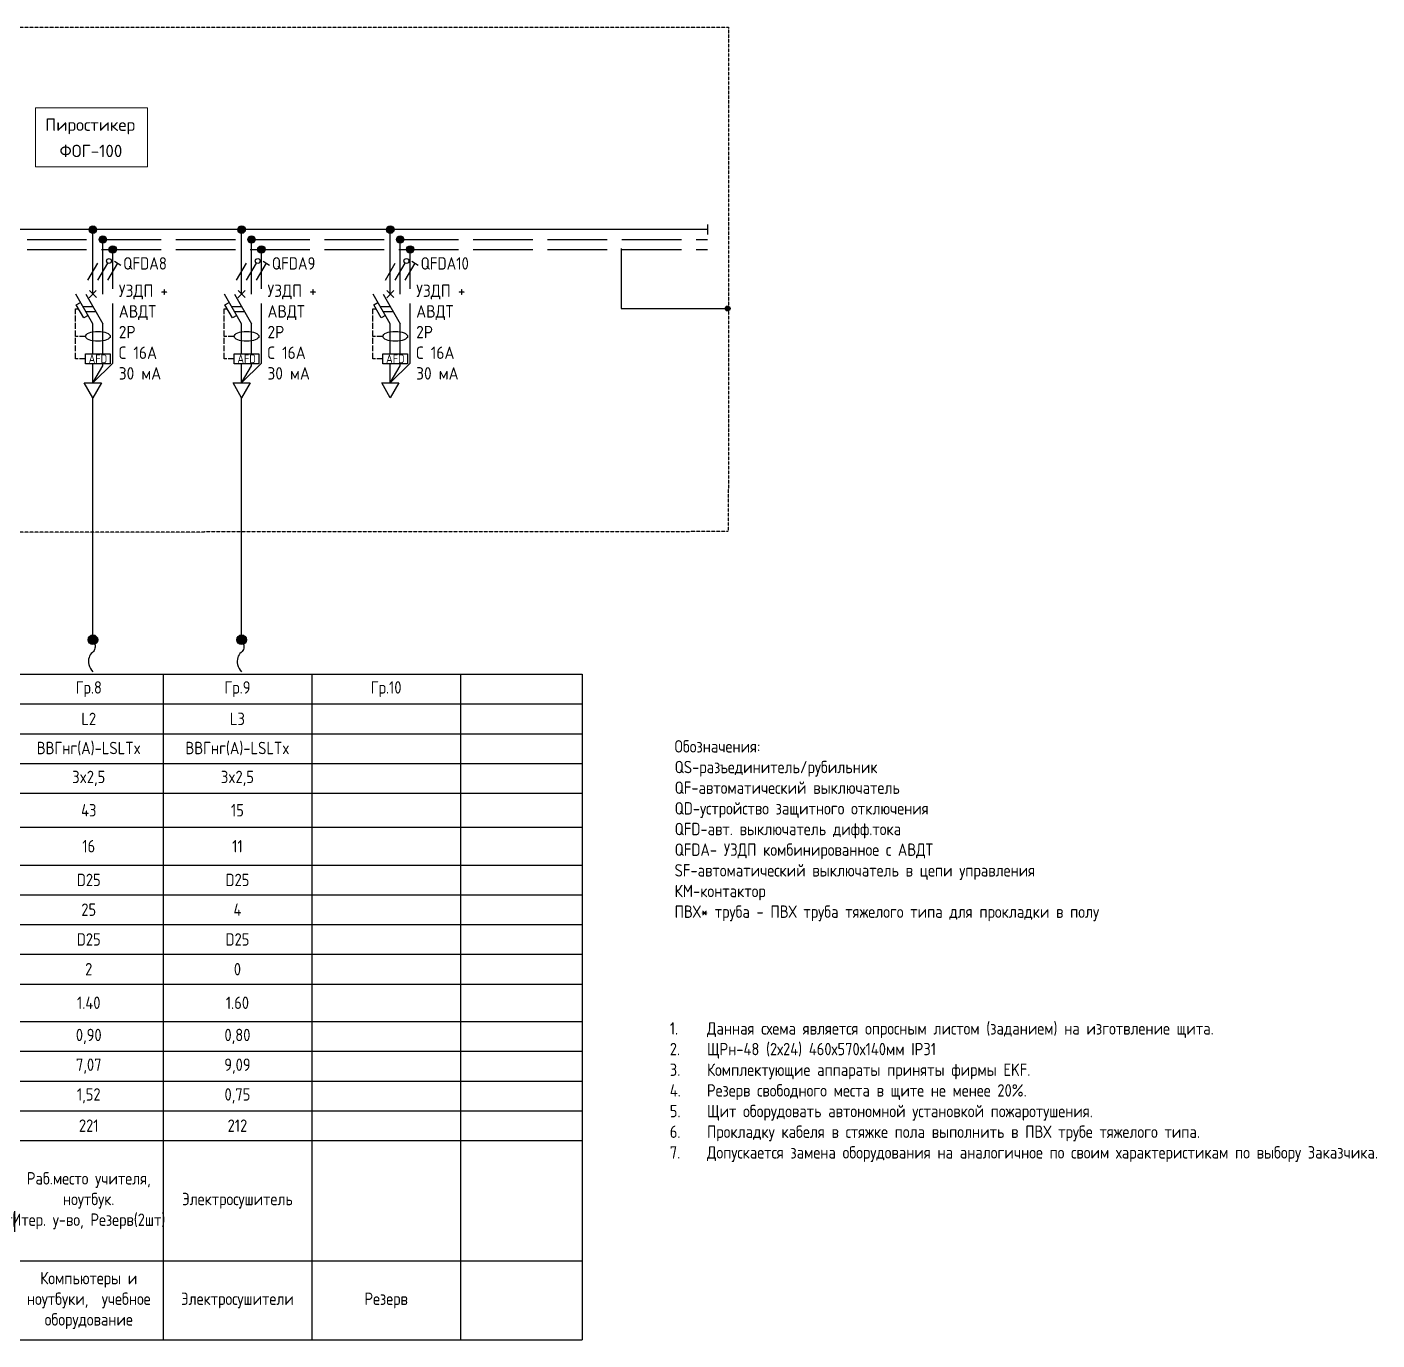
# Model space of a CAD drawing. Header units: millimetres. Extents: x -32 to 417638015, y -35 to 175284279.
# Drawn here: x 984310 to 1011548, y 30872 to 57354 of the extents above; entities that cross this region are included whole.
import ezdxf
from ezdxf.enums import TextEntityAlignment as Align

# ---------------------------------------------------------------- set-up
doc = ezdxf.new("R2010")
doc.units = ezdxf.units.MM
doc.linetypes.add('ACAD_ISO02W100', pattern=[15, 12, -3])
doc.linetypes.add('DASHED2', pattern=[0.375, 0.25, -0.125])
doc.layers.add('4_Однолинейная схема', color=7, linetype='Continuous')
doc.layers.add('A-HATCH-WALL', color=7, linetype='Continuous')
doc.layers.add('A-ANNO-NOTE', color=7, linetype='Continuous', lineweight=5)
doc.layers.add('ЭОМ_Кабельный вывод', color=1, linetype='Continuous', lineweight=35)
doc.styles.add('DS23_Isopeur', font='isocpeur.ttf')
doc.styles.add('GOST Common', font='GOST_Common.ttf', dxfattribs={"width": 0.9, "height": 350})
doc.styles.add('GOST Common ISO', font='GOST_Common.ttf', dxfattribs={"width": 0.9, "height": 2.5})
doc.styles.add('ISOCPEUR', font='isocpeur.ttf', dxfattribs={"width": 0.85, "height": 275})
doc.styles.add('ISOCPEUR_1', font='isocpeur.ttf', dxfattribs={"height": 2.5})

# ---------------------------------------------------------------- blocks, each defined once
blk = doc.blocks.new('IRGA_ФОГ - ФОГ-30-6069955-ЩТ-1_1 _Р_ _')
at = {"layer": 'A-ANNO-NOTE'}
for p, q in [((22.6, 11.87), (0, 11.87)), ((0, 11.87), (0, 0)), ((22.6, 0), (22.6, 11.87)), ((0, 0), (22.6, 0))]:
    blk.add_line(p, q, dxfattribs=at)
at = {"layer": 'A-ANNO-NOTE', "insert": (1.98, 9.74), "char_height": 2.5, "width": 18.34, "attachment_point": 1, "style": 'ISOCPEUR_1', "bg_fill": 3, "box_fill_scale": 1.25, "bg_fill_color": 256, "bg_fill_true_color": 13158600, "bg_fill_transparency": 0}
blk.add_mtext('Пиростикер', dxfattribs=at)
blk = doc.blocks.new('*U892')
at = {"layer": '4_Однолинейная схема'}
for p, q in [((0, 1), (0, -1)), ((347.29, 0), (0, 0)), ((347.29, 1), (347.29, -1))]:
    blk.add_line(p, q, dxfattribs=at)
at = {"layer": '4_Однолинейная схема', "color": 1}
for p, q in [((1.51, -1.41), (4.34, 1.41)), ((2.51, -1.41), (5.34, 1.41)), ((3.51, -1.41), (6.34, 1.41)), ((4.84, -3.41), (7.38, -0.87)), ((6.23, -5.41), (9.06, -2.59))]:
    blk.add_line(p, q, dxfattribs=at)
at = {"layer": '4_Однолинейная схема', "linetype": 'ACAD_ISO02W100'}
for p, q in [((0, -2), (347.29, -2)), ((0, -4), (347.29, -4))]:
    blk.add_line(p, q, dxfattribs=at)
at = {"layer": '4_Однолинейная схема', "color": 1}
blk.add_lwpolyline([(9.34, -2.86), (8.78, -2.31)], dxfattribs=at)
blk.add_circle((7.67, -0.59), 0.404, dxfattribs=at)
at = {"layer": '4_Однолинейная схема', "style": 'GOST Common ISO', "width": 0.9}
for s, p in [('L1,2,3', (-7.33, 1.25)), ('N', (-2.64, -2.41)), ('PE', (-4.09, -6.11))]:
    blk.add_text(s, height=2.5, dxfattribs=at).set_placement(p)
blk = doc.blocks.new('TSL_SHM_УГО_Точка - TSL_SHM_УГО_Точка-779818-ЩТ-1_1 _Р_ _')
at = {"layer": 'A-ANNO-NOTE', "lineweight": 30}
h = blk.add_hatch(color=256, dxfattribs=at)
edge = h.paths.add_edge_path()
edge.add_arc((0, 0), 0.5, 0, 360)
blk.add_circle((0, 0), 0.5, dxfattribs=at)
blk = doc.blocks.new('*T1225')
at = {"color": 0, "linetype": 'ByBlock', "lineweight": -2, "transparency": 16777216}
for p, q in [((0, 0), (38552, 0)), ((0, 0), (0, -13428)), ((6097, 0), (6097, -13428)), ((9097, 0), (9097, -13428)), ((12097, 0), (12097, -13428)), ((15097, 0), (15097, -13428)), ((18097, 0), (18097, -13428)), ((21097, 0), (21097, -13428)), ((24097, 0), (24097, -13428)), ((27097, 0), (27097, -13428)), ((30097, 0), (30097, -13428)), ((33097, 0), (33097, -13428)), ((36097, 0), (36097, -13428)), ((38552, 0), (38552, -13428)), ((0, -600), (38552, -600)), ((0, -1200), (38552, -1200)), ((0, -1800), (38552, -1800)), ((0, -2400), (38552, -2400)), ((0, -3087), (38552, -3087)), ((1822, -3087), (1822, -6249)), ((4597, -3087), (4597, -6249)), ((1822, -3849), (38552, -3849)), ((4597, -4449), (38552, -4449)), ((1822, -5049), (38552, -5049)), ((4597, -5649), (38552, -5649)), ((0, -6249), (38552, -6249)), ((0, -7005), (38552, -7005)), ((0, -7605), (38552, -7605)), ((0, -8205), (38552, -8205)), ((0, -8805), (38552, -8805)), ((0, -9405), (38552, -9405)), ((0, -11833), (38552, -11833)), ((0, -13428), (38552, -13428))]:
    blk.add_line(p, q, dxfattribs=at)
at = {"color": 0, "transparency": 16777216, "char_height": 250, "attachment_point": 5, "style": 'ISOCPEUR'}
for s, insert, width in [('{\\fISOCPEUR|b0|i0|c0;Номер группы', (3048, -300), 6076.6), ('Гр.1', (7597, -300), 2980), ('Гр.2', (10597, -300), 2980), ('Гр.3', (13597, -300), 2980), ('Гр.4', (16597, -300), 2980), ('Гр.5', (19597, -300), 2980), ('Гр.6', (22597, -300), 2980), ('Гр.7', (25597, -300), 2980), ('Гр.8', (28597, -300), 2980), ('Гр.9', (31597, -300), 2980), ('Гр.10', (34597, -300), 2980), ('{\\fISOCPEUR|b0|i0|c0;Фазность', (3048, -900), 6076.6), ('L1', (7597, -900), 2980), ('L2', (10597, -900), 2980), ('L3', (13597, -900), 2980), ('L1', (16597, -900), 2980), ('L2', (19597, -900), 2980), ('L3', (22597, -900), 2980), ('L1', (25597, -900), 2980), ('L2', (28597, -900), 2980), ('L3', (31597, -900), 2980), ('{\\fISOCPEUR|b0|i0|c0;Марка кабеля', (3048, -1500), 6076.6), ('ВВГнг(A)-LSLTx', (7597, -1500), 2980), ('ВВГнг(A)-LSLTx', (10597, -1500), 2980), ('ВВГнг(A)-LSLTx', (13597, -1500), 2980), ('{\\fISOCPEUR|b0|i0|c0;ВВГнг(A)-LSLTx', (16597, -1500), 2980), ('{\\fISOCPEUR|b0|i0|c0;ВВГнг(A)-LSLTx', (19597, -1500), 2980), ('{\\fISOCPEUR|b0|i0|c0;ВВГнг(A)-LSLTx', (22597, -1500), 2980), ('{\\fISOCPEUR|b0|i0|c0;ВВГнг(A)-LSLTx', (25597, -1500), 2980), ('{\\fISOCPEUR|b0|i0|c0;ВВГнг(A)-LSLTx', (28597, -1500), 2980), ('{\\fISOCPEUR|b0|i0|c0;ВВГнг(A)-LSLTx', (31597, -1500), 2980), ('{\\fISOCPEUR|b0|i0|c0;Сечение кабеля', (3048, -2100), 6076.6), ('3x2,5', (7597, -2100), 2980), ('3x2,5', (10597, -2100), 2980), ('3x2,5', (13597, -2100), 2980), ('3x2,5', (16597, -2100), 2980), ('3x2,5', (19597, -2100), 2980), ('3x2,5', (22597, -2100), 2980), ('3x2,5', (25597, -2100), 2980), ('3x2,5', (28597, -2100), 2980), ('3x2,5', (31597, -2100), 2980), ('{\\fISOCPEUR|b0|i0|c0;Суммарная длина линии, м', (3048, -2743), 6076.6), ('57', (7597, -2743), 2980), ('37', (10597, -2743), 2980), ('37', (13597, -2743), 2980), ('30', (16597, -2743), 2980), ('22', (19597, -2743), 2980), ('10', (22597, -2743), 2980), ('34', (25597, -2743), 2980), ('43', (28597, -2743), 2980), ('15', (31597, -2743), 2980), ('в лотке, \\Pдлина участка', (3209, -3468), 2755.56), ('L каб., м', (5347, -3468), 1479.52), ('34', (7597, -3468), 2980), ('22', (10597, -3468), 2980), ('9', (13597, -3468), 2980), ('9', (16597, -3468), 2980), ('9', (19597, -3468), 2980), ('5', (22597, -3468), 2980), ('7', (25597, -3468), 2980), ('16', (28597, -3468), 2980), ('11', (31597, -3468), 2980), ('в ПВХ трубе \\P  ', (3209, -4449), 2755.56), ('D трубы', (5347, -4149), 1479.52), ('D25 ', (7597, -4149), 2980), ('D25 ', (10597, -4149), 2980), ('D25 ', (13597, -4149), 2980), ('D25 ', (16597, -4149), 2980), ('D25 ', (19597, -4149), 2980), ('D25 ', (22597, -4149), 2980), ('D25 ', (25597, -4149), 2980), ('D25 ', (28597, -4149), 2980), ('D25 ', (31597, -4149), 2980), ('Способ прокладки', (911, -4668), 1801.52), ('L каб., м', (5347, -4749), 1479.52), ('21', (7597, -4749), 2980), ('15', (10597, -4749), 2980), ('26', (13597, -4749), 2980), ('19', (16597, -4749), 2980), ('11', (19597, -4749), 2980), ('5', (22597, -4749), 2980), ('25', (25597, -4749), 2980), ('25', (28597, -4749), 2980), ('4', (31597, -4749), 2980), ('в ПВХ* трубе в полу \\P  ', (3209, -5649), 2755.56), ('D трубы', (5347, -5349), 1479.52), ('D25 ', (7597, -5349), 2980), ('D25 ', (10597, -5349), 2980), ('D25 ', (13597, -5349), 2980), ('D25 ', (16597, -5349), 2980), ('D25 ', (19597, -5349), 2980), ('D25 ', (22597, -5349), 2980), ('D25 ', (25597, -5349), 2980), ('D25 ', (28597, -5349), 2980), ('D25 ', (31597, -5349), 2980), ('L каб., м', (5347, -5949), 1479.52), ('2', (7597, -5949), 2980), ('0', (10597, -5949), 2980), ('2', (13597, -5949), 2980), ('2', (16597, -5949), 2980), ('2', (19597, -5949), 2980), ('0', (22597, -5949), 2980), ('2', (25597, -5949), 2980), ('2', (28597, -5949), 2980), ('0', (31597, -5949), 2980), ('Установленная мощность, кВт', (3048, -6627), 6076.6), ('1.40', (7597, -6627), 2980), ('0.70', (10597, -6627), 2980), ('1.40', (13597, -6627), 2980), ('1.40', (16597, -6627), 2980), ('1.85', (19597, -6627), 2980), ('0.50', (22597, -6627), 2980), ('1.40', (25597, -6627), 2980), ('1.40', (28597, -6627), 2980), ('1.60', (31597, -6627), 2980), ('Коэффициент мощности', (3048, -7305), 6076.6), ('0,90', (7597, -7305), 2980), ('0,90', (10597, -7305), 2980), ('0,90', (13597, -7305), 2980), ('0,90', (16597, -7305), 2980), ('0,90', (19597, -7305), 2980), ('0,90', (22597, -7305), 2980), ('0,90', (25597, -7305), 2980), ('0,90', (28597, -7305), 2980), ('0,80', (31597, -7305), 2980), ('Ток, А', (3048, -7905), 6076.6), ('7,07', (7597, -7905), 2980), ('3,54', (10597, -7905), 2980), ('7,07', (13597, -7905), 2980), ('7,07', (16597, -7905), 2980), ('9,34', (19597, -7905), 2980), ('2,53', (22597, -7905), 2980), ('7,07', (25597, -7905), 2980), ('7,07', (28597, -7905), 2980), ('9,09', (31597, -7905), 2980), ('{\\fISOCPEUR|b0|i0|c0;Потеря напряжения, %', (3048, -8505), 6076.6), ('1,26', (7597, -8505), 2980), ('0,41', (10597, -8505), 2980), ('1,64', (13597, -8505), 2980), ('1,06', (16597, -8505), 2980), ('1,03', (19597, -8505), 2980), ('0,13', (22597, -8505), 2980), ('1,20', (25597, -8505), 2980), ('1,52', (28597, -8505), 2980), ('0,75', (31597, -8505), 2980), ('{\\fISOCPEUR|b0|i0|c0;№ помещения', (3048, -9105), 6076.6), ('227', (7597, -9105), 2980), ('224', (10597, -9105), 2980), ('223', (13597, -9105), 2980), ('214', (16597, -9105), 2980), ('214', (19597, -9105), 2980), ('202', (22597, -9105), 2980), ('222', (25597, -9105), 2980), ('221', (28597, -9105), 2980), ('212', (31597, -9105), 2980), ('Раб.место учителя, ноутбук.\\PИтер. у-во, Резерв(2шт)', (7597, -10619), 2980), ('Раб.место учителя, ноутбук.\\PИтер. у-во, Резерв(2шт)', (13597, -10619), 2980), ('Раб.место учителя, ноутбук.\\PИтер. у-во, Резерв(2шт)', (25597, -10619), 2980), ('Раб.место учителя, ноутбук.\\PИтер. у-во, Резерв(2шт)', (28597, -10619), 2980), (' Ноутбук,  \\PРезерв(2шт)', (16597, -10619), 2980), ('Наименование электроприемника', (3048, -10619), 6076.6), ('Резерв(4шт),Весы', (10597, -10619), 2980), ('МФУ', (19597, -10619), 2980), ('{\\W0.85;\\C256;Школьный информатор}', (22597, -10619), 2980), ('Электросушитель', (31597, -10619), 2980), ('Компьютеры и ноутбуки,  учебное оборудование', (7597, -12631), 2980), ('Компьютеры и ноутбуки,  учебное оборудование', (13597, -12631), 2980), ('Компьютеры и ноутбуки,  учебное оборудование', (16597, -12631), 2980), ('Компьютеры и ноутбуки,  учебное оборудование', (25597, -12631), 2980), ('Компьютеры и ноутбуки,  учебное оборудование', (28597, -12631), 2980), ('Тип оборудования', (3048, -12631), 6076.6), ('учебное оборудование', (10597, -12631), 2980), ('Принтеры', (19597, -12631), 2980), ('  учебное оборудование', (22597, -12631), 2980), ('Электросушители', (31597, -12631), 2980), ('Резерв', (34597, -12631), 2980)]:
    blk.add_mtext(s, dxfattribs=dict(at, insert=insert, width=width))
blk = doc.blocks.new('*U75')
at = {"lineweight": -2}
h = blk.add_hatch(color=0, dxfattribs=at)
h.dxf.hatch_style = 1
edge = h.paths.add_edge_path()
edge.add_arc((0, 0), 65, 0, 360)
at = {"color": 0, "lineweight": -2}
blk.add_lwpolyline([(0, 0, -0.089362), (26, -58, -0.105459), (28, -113, -0.18734), (-7, -172, 0.159257), (-52, -238, 0.13816), (-53, -334, 0.121425), (0, -430)], format="xyb", dxfattribs=at)
blk.add_circle((0, 0), 65, dxfattribs=at)
at = {"color": 7, "style": 'GOST Common', "width": 0.9}
blk.add_attdef('ОБОРУДОВАНИЕ', (-96, -331), '', height=250, dxfattribs=at)
blk = doc.blocks.new('*U901')
at = {"linetype": 'ByBlock', "lineweight": -2}
blk.add_lwpolyline([(0, -1.02), (0, 47.88)], dxfattribs=at)
at = {"layer": 'ЭОМ_Кабельный вывод', "lineweight": 30, "xscale": 0.015, "yscale": 0.015, "zscale": 0.015}
blk.add_blockref('*U75', (0, -1.02), dxfattribs=at)
at = {"style": 'GOST Common ISO'}
for tag, p in [('1_СТРОКА', (4.43, -0.04)), ('2_СТРОКА', (9.18, -0.04)), ('3_СТРОКА', (13.93, -0.04)), ('4_СТРОКА', (18.38, -0.25)), ('ТРАССА', (-0.32, -0.04))]:
    blk.add_attdef(tag, p, '', height=2.5, rotation=90, dxfattribs=at)
blk = doc.blocks.new('*U902')
at = {"lineweight": -2}
h = blk.add_hatch(color=256, dxfattribs=at)
h.dxf.hatch_style = 1
edge = h.paths.add_edge_path()
edge.add_arc((0, 0), 0.75, 0, 360)
at = {"layer": 'A-HATCH-WALL', "lineweight": -2}
h = blk.add_hatch(color=256, dxfattribs=at)
h.dxf.hatch_style = 1
edge = h.paths.add_edge_path()
edge.add_arc((2, -2), 0.75, 0, 360)
h = blk.add_hatch(color=256, dxfattribs=at)
h.dxf.hatch_style = 1
edge = h.paths.add_edge_path()
edge.add_arc((4, -4), 0.75, 0, 360)
at = {"lineweight": -2}
for points in [[(0, -13), (0, 0)], [(0, -25.05), (0, -19), (-3.46, -13)], [(-1.46, -13), (2, -19)], [(-0.73, -13.73), (0.69, -12.31)], [(0.71, -13.71), (-0.71, -12.29)], [(-0.98, -17.3), (-1.85, -17.8), (-3.35, -15.2), (-2.48, -14.7)], [(-2.02, -15.5), (-0.02, -15.5)], [(-1.44, -16.5), (0.56, -16.5)], [(0, -30.92), (0, -27.05)]]:
    blk.add_lwpolyline(points, dxfattribs=at)
at = {"linetype": 'ACAD_ISO02W100', "lineweight": -2}
for points in [[(2, -13), (2, -2)], [(4, -26.92), (4, -4)], [(2, -25.05), (2, -19)], [(0, -30.92), (4, -26.92)], [(0, -30.92), (2, -27.46), (2, -26.97)]]:
    blk.add_lwpolyline(points, dxfattribs=at)
at = {"color": 1, "lineweight": -2}
for points in [[(-1, -10.23), (1, -6.77)], [(1, -10.23), (3, -6.77)], [(3, -10.23), (5, -6.77)], [(4.35, -6.39), (5.65, -7.14)]]:
    blk.add_lwpolyline(points, dxfattribs=at)
at = {"color": 1, "linetype": 'ACAD_ISO02W100', "lineweight": -2, "ltscale": 0.1}
for points in [[(-3.5, -21.53), (-3.5, -21.53), (-3.5, -16), (-2.89, -16)], [(-1.5, -21.53), (-3.5, -21.53)], [(-1.5, -26.05), (-3.5, -26.05), (-3.5, -21.53)]]:
    blk.add_lwpolyline(points, dxfattribs=at)
at = {"lineweight": -2}
blk.add_lwpolyline([(0, -33.92), (-1.73, -30.92), (1.73, -30.92)], close=True, dxfattribs=at)
for centre in [(0, 0), (2, -2), (4, -4)]:
    blk.add_circle(centre, 0.75, dxfattribs=at)
at = {"color": 1, "lineweight": -2}
blk.add_circle((3.25, -6.33), 0.5, dxfattribs=at)
at = {"lineweight": -2}
blk.add_ellipse((1, -21.53), major_axis=(2.5, 0), ratio=0.4, dxfattribs=at)
at = {"style": 'GOST Common ISO', "width": 0.9}
blk.add_attdef('ФАЗА', text='', height=2.5, dxfattribs=at).set_placement((0, 2), align=Align.CENTER)
at = {"lineweight": -2}
blk.add_wipeout([(-1.49, -25.05), (3.5, -25.05), (3.5, -27.05), (-1.49, -27.05)], dxfattribs=at)
blk.add_lwpolyline([(3.5, -27.05), (-1.49, -27.05), (-1.49, -25.05), (3.5, -25.05)], close=True, dxfattribs=at)
at = {"lineweight": -2, "insert": (1, -26.05), "char_height": 1.75, "attachment_point": 5, "style": 'GOST Common ISO'}
blk.add_mtext_dynamic_manual_height_columns('AFD', width=4.9912, gutter_width=12.5, heights=[0], dxfattribs=at)
blk = doc.blocks.new('*U903')
at = {"linetype": 'ByBlock', "lineweight": -2}
blk.add_lwpolyline([(0, -1.02), (0, 47.88)], dxfattribs=at)
at = {"layer": 'ЭОМ_Кабельный вывод', "lineweight": 30, "xscale": 0.015, "yscale": 0.015, "zscale": 0.015}
blk.add_blockref('*U75', (0, -1.02), dxfattribs=at)
at = {"style": 'GOST Common ISO'}
for tag, p in [('1_СТРОКА', (4.43, -0.04)), ('2_СТРОКА', (9.18, -0.04)), ('3_СТРОКА', (13.93, -0.04)), ('4_СТРОКА', (18.38, -0.25)), ('ТРАССА', (-0.32, -0.04))]:
    blk.add_attdef(tag, p, '', height=2.5, rotation=90, dxfattribs=at)
blk = doc.blocks.new('*U904')
at = {"lineweight": -2}
h = blk.add_hatch(color=256, dxfattribs=at)
h.dxf.hatch_style = 1
edge = h.paths.add_edge_path()
edge.add_arc((0, 0), 0.75, 0, 360)
at = {"layer": 'A-HATCH-WALL', "lineweight": -2}
h = blk.add_hatch(color=256, dxfattribs=at)
h.dxf.hatch_style = 1
edge = h.paths.add_edge_path()
edge.add_arc((2, -2), 0.75, 0, 360)
h = blk.add_hatch(color=256, dxfattribs=at)
h.dxf.hatch_style = 1
edge = h.paths.add_edge_path()
edge.add_arc((4, -4), 0.75, 0, 360)
at = {"lineweight": -2}
for points in [[(0, -13), (0, 0)], [(0, -25.05), (0, -19), (-3.46, -13)], [(-1.46, -13), (2, -19)], [(-0.73, -13.73), (0.69, -12.31)], [(0.71, -13.71), (-0.71, -12.29)], [(-0.98, -17.3), (-1.85, -17.8), (-3.35, -15.2), (-2.48, -14.7)], [(-2.02, -15.5), (-0.02, -15.5)], [(-1.44, -16.5), (0.56, -16.5)], [(0, -30.92), (0, -27.05)]]:
    blk.add_lwpolyline(points, dxfattribs=at)
at = {"linetype": 'ACAD_ISO02W100', "lineweight": -2}
for points in [[(2, -13), (2, -2)], [(4, -26.92), (4, -4)], [(2, -25.05), (2, -19)], [(0, -30.92), (4, -26.92)], [(0, -30.92), (2, -27.46), (2, -26.97)]]:
    blk.add_lwpolyline(points, dxfattribs=at)
at = {"color": 1, "lineweight": -2}
for points in [[(-1, -10.23), (1, -6.77)], [(1, -10.23), (3, -6.77)], [(3, -10.23), (5, -6.77)], [(4.35, -6.39), (5.65, -7.14)]]:
    blk.add_lwpolyline(points, dxfattribs=at)
at = {"color": 1, "linetype": 'ACAD_ISO02W100', "lineweight": -2, "ltscale": 0.1}
for points in [[(-3.5, -21.53), (-3.5, -21.53), (-3.5, -16), (-2.89, -16)], [(-1.5, -21.53), (-3.5, -21.53)], [(-1.5, -26.05), (-3.5, -26.05), (-3.5, -21.53)]]:
    blk.add_lwpolyline(points, dxfattribs=at)
at = {"lineweight": -2}
blk.add_lwpolyline([(0, -33.92), (-1.73, -30.92), (1.73, -30.92)], close=True, dxfattribs=at)
for centre in [(0, 0), (2, -2), (4, -4)]:
    blk.add_circle(centre, 0.75, dxfattribs=at)
at = {"color": 1, "lineweight": -2}
blk.add_circle((3.25, -6.33), 0.5, dxfattribs=at)
at = {"lineweight": -2}
blk.add_ellipse((1, -21.53), major_axis=(2.5, 0), ratio=0.4, dxfattribs=at)
at = {"style": 'GOST Common ISO', "width": 0.9}
blk.add_attdef('ФАЗА', text='', height=2.5, dxfattribs=at).set_placement((0, 2), align=Align.CENTER)
at = {"lineweight": -2}
blk.add_wipeout([(-1.49, -25.05), (3.5, -25.05), (3.5, -27.05), (-1.49, -27.05)], dxfattribs=at)
blk.add_lwpolyline([(3.5, -27.05), (-1.49, -27.05), (-1.49, -25.05), (3.5, -25.05)], close=True, dxfattribs=at)
at = {"lineweight": -2, "insert": (1, -26.05), "char_height": 1.75, "attachment_point": 5, "style": 'GOST Common ISO'}
blk.add_mtext_dynamic_manual_height_columns('AFD', width=4.9912, gutter_width=12.5, heights=[0], dxfattribs=at)
blk = doc.blocks.new('*U894')
at = {"lineweight": -2}
h = blk.add_hatch(color=256, dxfattribs=at)
h.dxf.hatch_style = 1
edge = h.paths.add_edge_path()
edge.add_arc((0, 0), 0.75, 0, 360)
at = {"layer": 'A-HATCH-WALL', "lineweight": -2}
h = blk.add_hatch(color=256, dxfattribs=at)
h.dxf.hatch_style = 1
edge = h.paths.add_edge_path()
edge.add_arc((2, -2), 0.75, 0, 360)
h = blk.add_hatch(color=256, dxfattribs=at)
h.dxf.hatch_style = 1
edge = h.paths.add_edge_path()
edge.add_arc((4, -4), 0.75, 0, 360)
at = {"lineweight": -2}
for points in [[(0, -13), (0, 0)], [(0, -25.05), (0, -19), (-3.46, -13)], [(-1.46, -13), (2, -19)], [(-0.73, -13.73), (0.69, -12.31)], [(0.71, -13.71), (-0.71, -12.29)], [(-0.98, -17.3), (-1.85, -17.8), (-3.35, -15.2), (-2.48, -14.7)], [(-2.02, -15.5), (-0.02, -15.5)], [(-1.44, -16.5), (0.56, -16.5)], [(0, -30.92), (0, -27.05)]]:
    blk.add_lwpolyline(points, dxfattribs=at)
at = {"linetype": 'ACAD_ISO02W100', "lineweight": -2}
for points in [[(2, -13), (2, -2)], [(4, -26.92), (4, -4)], [(2, -25.05), (2, -19)], [(0, -30.92), (4, -26.92)], [(0, -30.92), (2, -27.46), (2, -26.97)]]:
    blk.add_lwpolyline(points, dxfattribs=at)
at = {"color": 1, "lineweight": -2}
for points in [[(-1, -10.23), (1, -6.77)], [(1, -10.23), (3, -6.77)], [(3, -10.23), (5, -6.77)], [(4.35, -6.39), (5.65, -7.14)]]:
    blk.add_lwpolyline(points, dxfattribs=at)
at = {"color": 1, "linetype": 'ACAD_ISO02W100', "lineweight": -2, "ltscale": 0.1}
for points in [[(-3.5, -21.53), (-3.5, -21.53), (-3.5, -16), (-2.89, -16)], [(-1.5, -21.53), (-3.5, -21.53)], [(-1.5, -26.05), (-3.5, -26.05), (-3.5, -21.53)]]:
    blk.add_lwpolyline(points, dxfattribs=at)
at = {"lineweight": -2}
blk.add_lwpolyline([(0, -33.92), (-1.73, -30.92), (1.73, -30.92)], close=True, dxfattribs=at)
for centre in [(0, 0), (2, -2), (4, -4)]:
    blk.add_circle(centre, 0.75, dxfattribs=at)
at = {"color": 1, "lineweight": -2}
blk.add_circle((3.25, -6.33), 0.5, dxfattribs=at)
at = {"lineweight": -2}
blk.add_ellipse((1, -21.53), major_axis=(2.5, 0), ratio=0.4, dxfattribs=at)
at = {"style": 'GOST Common ISO', "width": 0.9}
blk.add_attdef('ФАЗА', text='', height=2.5, dxfattribs=at).set_placement((0, 2), align=Align.CENTER)
at = {"lineweight": -2}
blk.add_wipeout([(-1.49, -25.05), (3.5, -25.05), (3.5, -27.05), (-1.49, -27.05)], dxfattribs=at)
blk.add_lwpolyline([(3.5, -27.05), (-1.49, -27.05), (-1.49, -25.05), (3.5, -25.05)], close=True, dxfattribs=at)
at = {"lineweight": -2, "insert": (1, -26.05), "char_height": 1.75, "attachment_point": 5, "style": 'GOST Common ISO'}
blk.add_mtext_dynamic_manual_height_columns('AFD', width=4.9912, gutter_width=12.5, heights=[0], dxfattribs=at)

msp = doc.modelspace()

# ---------------------------------------------------------------- linework, layer by layer
at = {"linetype": 'DASHED2'}
msp.add_lwpolyline([(961937, 47151), (961937, 57354), (998463, 57354), (998460, 47176)], close=True, dxfattribs=at)
msp.add_lwpolyline([(996298, 52889), (996298, 51677), (998446, 51677)])
at = {"color": 7}
msp.add_circle((998446, 51677), 50, dxfattribs=at)

# ---------------------------------------------------------------- block references
at = {"color": 1, "xscale": 100, "yscale": 100, "zscale": 100}
for name, p in [('*U901', (985640, 45097)), ('*U903', (988640, 45097))]:
    msp.add_blockref(name, p, dxfattribs=at)
msp.add_blockref('*T1225', (956959, 44300))
at = {"layer": '4_Однолинейная схема', "color": 0, "xscale": 100, "yscale": 100, "zscale": 100}
msp.add_blockref('*U892', (963314, 53268), dxfattribs=at)
at = {"layer": 'A-ANNO-NOTE', "xscale": 100, "yscale": 100, "zscale": 100}
msp.add_blockref('TSL_SHM_УГО_Точка - TSL_SHM_УГО_Точка-779818-ЩТ-1_1 _Р_ _', (998446, 51677), dxfattribs=at)

# ---------------------------------------------------------------- texts
at = {"char_height": 250, "width": 849.79, "attachment_point": 1, "style": 'GOST Common'}
for s, insert in [('QFDA8', (986251, 52711)), ('QFDA9', (989251, 52711)), ('QFDA10', (992251, 52711))]:
    msp.add_mtext(s, dxfattribs=dict(at, insert=insert))
at = {"ltscale": 100, "char_height": 250, "attachment_point": 1, "style": 'ISOCPEUR'}
for s, width, gutter_width, heights, insert in [('Обозначения:\\PQS-разъединитель/рубильник\\PQF-автоматический выключатель\\PQD-устройство защитного отключения\\PQFD-авт. выключатель дифф.тока\\PQFDA- УЗДП комбинированное с АВДТ\\PSF-автоматический выключатель в цепи управления\\PКМ-контактор\\P{\\C0;ПВХ* труба - ПВХ труба тяжелого типа для прокладки в полу}', 9206.65, 1250, [0], (997376, 42970)), ('\\pxi-3,l3,t3;1.^IДанная схема является опросным листом (заданием) на изготвление щита.\\P2.^IЩРн-48 (2х24) 460х570х140мм IP31 \\P3.^IКомплектующие аппараты приняты фирмы EKF.\\P4.^IРезерв свободного места в щите не менее 20%.\\P{\\C0;5.^IЩит оборудовать автономной установкой пожаротушения.\\P6.^IПрокладку кабеля в стяжке пола выполнить в ПВХ трубе тяжелого типа.\\P\\A1;\\C256;7.^IДопускается замена оборудования на аналогичное по своим характеристикам по выбору Заказчика.}', 18423.29, 1, [6611], (997279, 37281))]:
    msp.add_mtext_dynamic_manual_height_columns(s, width=width, gutter_width=gutter_width, heights=heights, dxfattribs=dict(at, insert=insert))

# ---------------------------------------------------------------- next in the draw order: block references
at = {"xscale": 100, "yscale": 100, "zscale": 100}
for name, p in [('*U902', (985640, 53268)), ('*U904', (988640, 53268)), ('*U894', (991640, 53268))]:
    msp.add_blockref(name, p, dxfattribs=at)
at = {"layer": 'A-ANNO-NOTE', "xscale": 100, "yscale": 100, "zscale": 100}
msp.add_blockref('IRGA_ФОГ - ФОГ-30-6069955-ЩТ-1_1 _Р_ _', (984481, 54535), dxfattribs=at)

# ---------------------------------------------------------------- next in the draw order: texts
at = {"char_height": 250, "attachment_point": 1}
for s, insert, width, style in [('ФОГ', (984967, 54980), 761.6, 'ISOCPEUR_1'), ('-100', (985596, 54980), 649.37, 'ISOCPEUR_1'), ('{\\W0.9;УЗДП + АВДТ\\P2Р\\PС 16А\\P30 мА}', (986162, 52160), 1244.38, 'DS23_Isopeur'), ('{\\W0.9;УЗДП + АВДТ\\P2Р\\PС 16А\\P30 мА}', (989162, 52160), 1244.38, 'DS23_Isopeur'), ('{\\W0.9;УЗДП + АВДТ\\P2Р\\PС 16А\\P30 мА}', (992162, 52160), 1244.38, 'DS23_Isopeur')]:
    msp.add_mtext(s, dxfattribs=dict(at, insert=insert, width=width, style=style))

doc.saveas('drawing.dxf')
